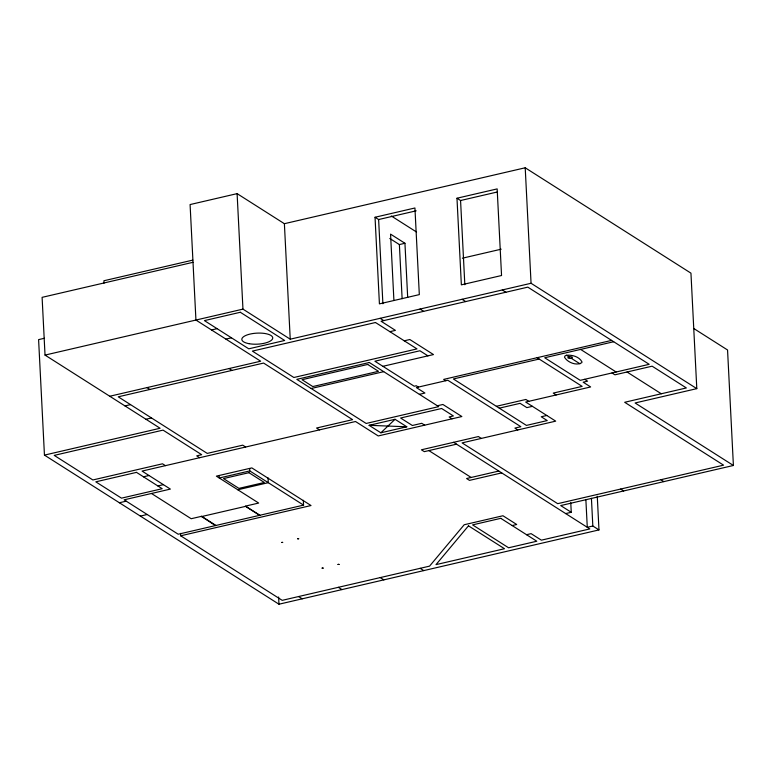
<?xml version="1.0" encoding="UTF-8"?>
<svg xmlns="http://www.w3.org/2000/svg" width="772" height="772" viewBox="0 0 772 772"><rect width="100%" height="100%" fill="white"/><g stroke="black" fill="none" stroke-linecap="round" stroke-linejoin="round"><path stroke-width="1.16" d="M201.27 516.285L215.407 525.587M380.866 432.803L395.032 419.302L406.796 426.781L380.866 432.803L369.103 425.324L395.032 419.302M694.105 328.718L727.552 349.986L733.4 465.477L635.095 402.974L696.798 388.644L690.95 273.153L525.211 167.785L284.385 223.697L237.11 193.637L190.086 204.561L195.934 320.052L260.666 361.209L109.759 396.248M375.038 217.26L414.931 207.986L419.321 294.615L379.419 303.878L375.038 217.26L378.627 219.537L416.185 210.824M456.976 198.23L497.158 188.899L501.549 275.517L461.357 284.849L456.976 198.23L460.566 200.517L497.313 191.987M192.817 260.116L103.911 280.757L104.037 283.16M193.01 262.306L42.103 297.345L45.027 355.091L160.113 428.257L44.448 455.113L38.6 339.622L44.438 338.261M389.792 238.471L399.385 244.57L404.943 243.276L407.684 297.413M45.027 355.091L242.958 309.128L290.233 339.188L531.059 283.276L696.798 388.644M462.409 258.195L501.182 249.192M211.518 329.953L217.077 328.669M225.906 339.101L231.465 337.818M389.87 331.661L395.428 330.377L381.04 321.229L527.816 287.145L649.204 364.316L580.226 380.335L544.714 357.754L613.682 341.735M404.258 340.809L409.816 339.516L433.488 354.57L382.902 366.314M124.968 405.918L130.526 404.625M145.947 419.254L151.505 417.961M311.184 388.499L383.713 371.66M611.588 340.404L443.649 379.399L445.743 380.731M539.155 359.048L453.367 378.965L526.427 425.411L547.232 420.576L541.24 416.764L546.788 415.481M566.503 355.255C572.033 354.724 579.261 356.635 581.963 361.865L581.856 362.608C576.616 366.16 567.439 362.406 564.496 357.195L565.085 355.834L566.503 355.255L569.138 356.925M419.379 394.338L424.938 393.044L416.32 387.563L447.818 380.249L520.868 426.704L514.885 428.093L517.8 429.946M437.367 405.763L442.916 404.48L461.878 416.533L378.232 435.948L355.525 421.512L142.058 471.084L170.38 489.091L124.118 499.831L178.216 534.224L303.57 505.12L303.319 500.304M143.467 476.807L149.025 475.513M496.377 406.304L525.877 399.462L528.801 401.315M157.855 485.945L163.413 484.662M499.301 408.166L520.106 403.331L526.851 407.626L532.41 406.333M303.57 505.12L249.771 470.92L219.277 477.993L219.151 475.591M119.38 502.755L126.212 501.163M237.786 489.766L268.28 482.683L268.038 477.878M140.359 516.092L147.201 514.499M456.532 444.17L424.32 451.649L421.406 449.796L478.399 436.556L481.323 438.419M201.318 516.632L245.785 506.307L259.865 515.262M180.571 533.394L180.687 535.797L311.029 505.535L251.836 467.9L216.353 476.141L258.688 503.054L245.255 506.171L259.643 515.32M498.789 471.045L466.577 478.524L469.501 480.377L501.713 472.898M733.4 465.477L560.694 505.573L571.251 512.29L570.769 502.668M512.164 525.558L516.719 524.497L502.958 515.754L464.204 524.748L429.56 566.137L282.214 600.346L180.687 535.797M565.693 513.583L571.251 512.29M526.552 534.707L531.107 533.645L541.375 540.168L589.827 528.926L453.608 442.317M597.267 496.232L598.976 529.92L592.828 526.012L587.28 527.305L585.871 499.629M44.448 455.113L278.972 604.215L598.976 529.92M369.103 425.324L406.796 426.781M391.327 215.996L416.542 232.025M502.273 289.954L505.872 292.241M627.038 371.998L661.286 393.768M580.621 349.417L616.143 371.998M612.003 372.953L614.927 374.816L652.118 366.179L686.366 387.949L624.664 402.28L723.567 465.159L557.693 503.672L462.09 442.887L555.705 421.145L525.664 402.048L590.648 386.955L583.149 382.188L587.569 381.165L584.645 379.313M404.943 243.276L390.555 234.128L393.903 300.298M571.155 358.208L579.955 363.805M462.09 299.285L465.69 301.572M537.061 357.706L582.165 386.386L553.234 393.102L556.158 394.965M420.055 309.051L423.654 311.338M660.861 479.711L663.862 481.622M380.152 318.315L383.752 320.602M427.929 355.863L419.92 350.768L374.883 361.219L414.226 386.232L416.291 385.749L418.385 387.081M620.678 489.043L623.67 490.953M452.045 418.81L449.121 416.957L453.396 415.963L441.632 408.485L400.591 418.009L412.354 425.488L421.763 423.307L424.687 425.169M428.885 450.597L471.142 477.463M229.033 368.553L231.957 370.415M319.473 429.888L316.549 428.026L352.601 419.659L263.59 363.062L118.241 396.818L207.253 453.405L242.736 445.164L245.66 447.027M146.95 387.612L149.874 389.464M420.151 568.317L423.751 570.604M199.63 457.709L196.706 455.856L201.695 454.698L163.037 430.12L54.214 455.383L92.872 479.962L162.506 463.798L165.43 465.651M380.258 577.581L383.848 579.868M338.358 587.309L341.957 589.596M215.977 525.452L201.589 516.314L191.186 518.726L151.476 493.482M298.6 596.544L302.199 598.831M591.429 498.345L592.828 526.012M525.211 167.785L531.059 283.276M460.566 200.517L464.831 284.733M399.385 244.57L402.125 298.706M378.627 219.537L382.893 303.753M284.385 223.697L290.233 339.188M278.605 596.997L278.972 604.215M237.11 193.637L242.958 309.128M249.645 468.507L249.771 470.92M281.741 542.455L282.774 542.436L281.809 542.407M297.645 538.759L298.668 538.75L297.645 538.759M322.107 568.115L323.14 568.105L322.107 568.115M338.011 564.428L339.033 564.409L338.011 564.428M468.488 525.838L436.006 564.631L504.502 548.728L468.488 525.838M240.324 312.274L204.416 320.612L248.767 348.819L284.675 340.481L240.324 312.274M375.481 322.513L252.367 351.106L293.871 377.498L416.996 348.905L375.481 322.513M369.325 362.512L296.795 379.351L366.179 423.461L438.708 406.622L369.325 362.512M367.704 364.452L302.016 379.699L312.805 386.56L378.492 371.313L367.704 364.452M569.649 356.809L568.617 357.05A2.248 0.801 -2.9 0 0 568.153 358.034A2.248 0.801 -2.9 0 0 570.633 358.333L571.666 358.092A2.248 0.801 -2.9 0 0 572.129 357.108A2.248 0.801 -2.9 0 0 569.649 356.809M136.499 472.368L95.796 481.825L121.493 498.162L162.207 488.715L136.499 472.368M248.941 472.686L223.513 478.592L238.924 488.387L264.352 482.481L248.941 472.686M500.796 518.33L472.58 524.883L508.594 547.782L536.81 541.23L500.796 518.33M249.028 343.685A15.469 5.52 -2.9 0 0 272.728 338.184A15.469 5.52 -2.9 0 0 250.089 334.073A15.469 5.52 -2.9 0 0 249.028 343.685"/></g></svg>
